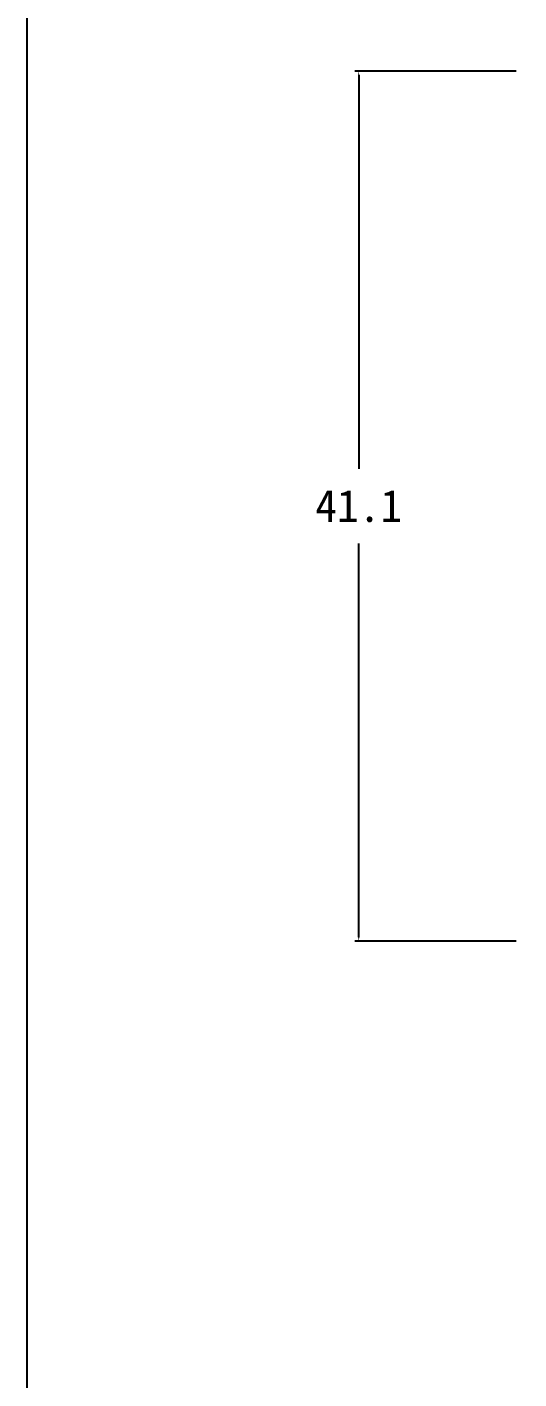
# Model space of a CAD drawing. Extents: x 695 to 1054, y 394 to 590.
# Drawn here: x 694.5 to 717.6, y 429.1 to 492.5 of the extents above; entities that cross this region are included whole.
import ezdxf

# ---------------------------------------------------------------- set-up
doc = ezdxf.new("R2010")
doc.units = 0
doc.header["$MEASUREMENT"] = 0
doc.layers.get('0').update_dxf_attribs({"linetype": 'CONTINUOUS'})
doc.layers.get('Defpoints').update_dxf_attribs({"linetype": 'CONTINUOUS'})
doc.styles.get("Standard").update_dxf_attribs({"font": ''})
doc.styles.get('Standard').set_extended_font_data('SimSun')
doc.dimstyles.get("Standard").update_dxf_attribs({"dimtxt": 0.18, "dimasz": 0.18, "dimexe": 0.18, "dimexo": 0.0625, "dimgap": 0.09, "dimtad": 0, "dimtih": 1, "dimtoh": 1, "dimdec": 4, "dimzin": 0, "dimdsep": 46, "dimtxsty": 'Standard', "dimcen": 0.09, "dimadec": 0, "dimazin": 0, "dimtfac": 1, "dimtdec": 4, "dimtofl": 0, "dimtmove": 0, "dimatfit": 0, "dimfxl": 1, "dimtolj": 1, "dimtzin": 0, "dimarcsym": 0})

# ---------------------------------------------------------------- blocks, each defined once
blk = doc.blocks.new('*D1293')
at = {"color": 0, "linetype": 'Continuous', "lineweight": -2}
for p, q in [((717.49, 490.449), (709.925, 490.449)), ((710.105, 490.269), (710.105, 471.81)), ((710.105, 449.851), (710.105, 468.31)), ((717.49, 449.671), (709.925, 449.671))]:
    blk.add_line(p, q, dxfattribs=at)
at = {"color": 0, "linetype": 'Continuous'}
for points in [[(710.075, 490.269), (710.135, 490.269), (710.105, 490.449)], [(710.075, 449.851), (710.135, 449.851), (710.105, 449.671)]]:
    blk.add_solid(points, dxfattribs=at)
at = {"layer": 'Defpoints', "color": 0, "linetype": 'Continuous'}
for p in [(717.553, 490.449), (710.105, 449.671), (717.553, 449.671)]:
    blk.add_point(p, dxfattribs=at)
at = {"color": 0, "linetype": 'Continuous', "insert": (710.105, 470.06), "char_height": 1.5, "attachment_point": 5}
blk.add_mtext('\\A1;41.1', dxfattribs=at)

msp = doc.modelspace()

# ---------------------------------------------------------------- linework, layer by layer
at = {"linetype": 'Continuous'}
msp.add_lwpolyline([(694.54233, 589.64868), (1053.59845, 589.60196), (1053.59845, 394.37757), (694.54233, 394.37757)], close=True, dxfattribs=at)

# ---------------------------------------------------------------- dimensions: what is measured, and where the dimension line sits
at = {"color": 6, "linetype": 'Continuous'}
dim = msp.add_linear_dim(base=(710.10536, 449.67089), p1=(717.55293, 490.44908), p2=(717.55293, 449.67089), angle=90, text='41.1', dimstyle='Standard', override={"dimtxt": 1.5, "dimgap": 1, "dimatfit": 3}, dxfattribs=at)
dim.commit()
dim.dimension.update_dxf_attribs({"geometry": '*D1293', "text_midpoint": (710.10536, 470.05999)})

doc.saveas('drawing.dxf')
